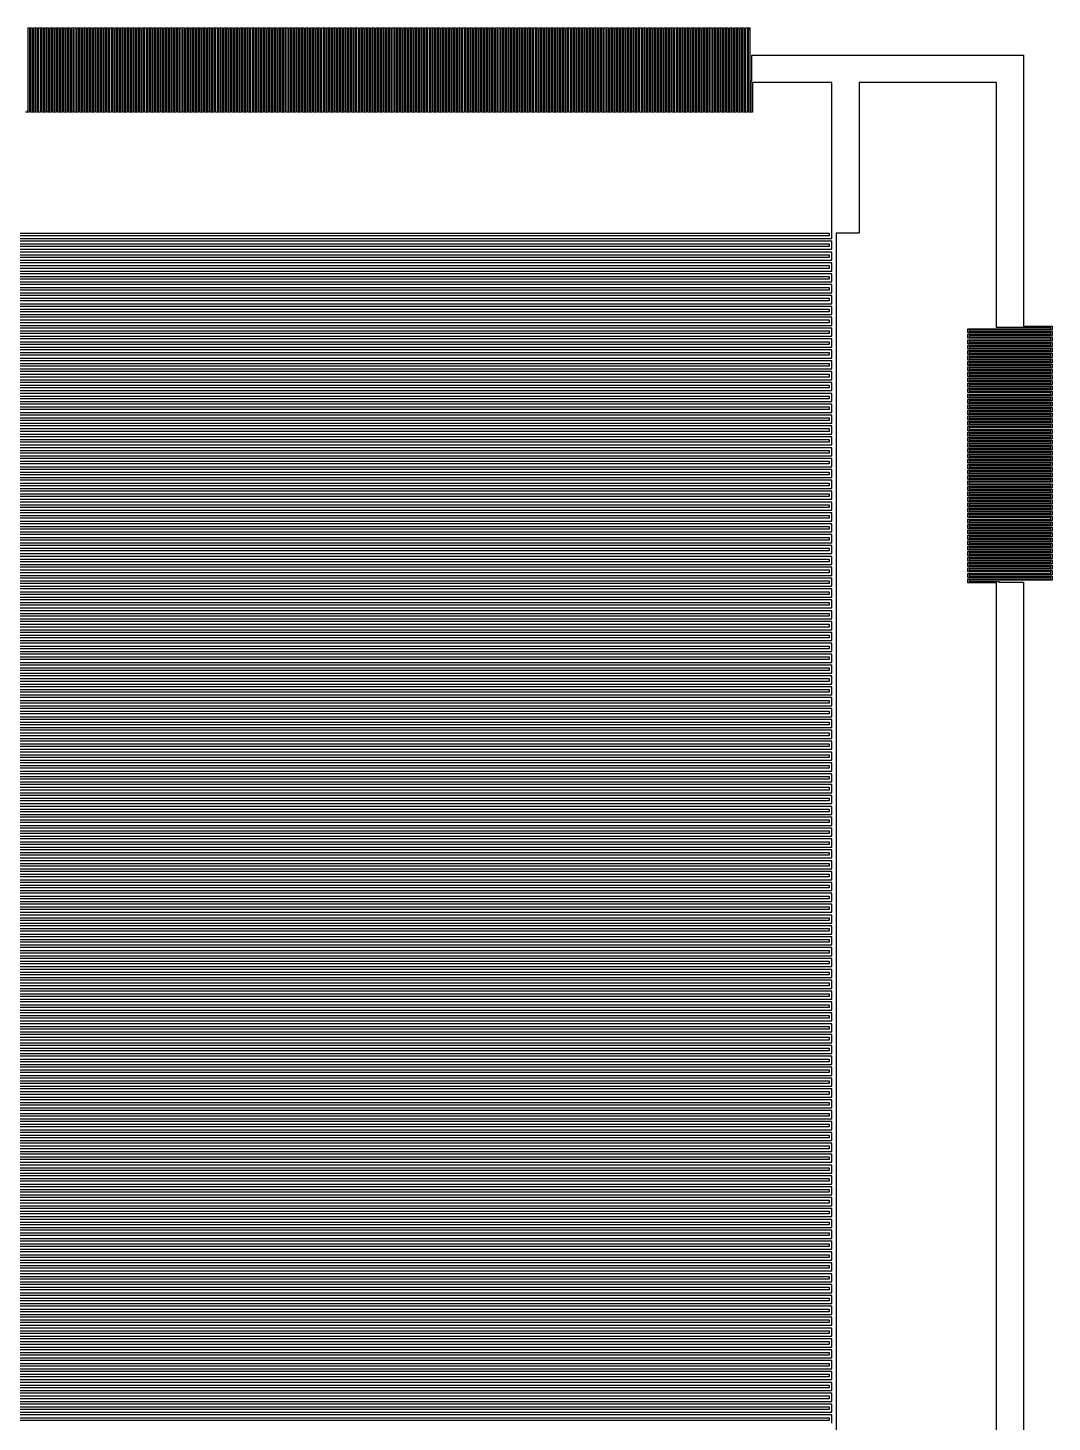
# Model space of a CAD drawing. Extents: x -500 to 6466, y -11000 to 11000.
# Drawn here: x 3827 to 4581, y 7619 to 8645 of the extents above; entities that cross this region are included whole.
import ezdxf

# ---------------------------------------------------------------- set-up
doc = ezdxf.new("R2010")
doc.units = 0
doc.layers.add('L2D0', color=1, linetype='CONTINUOUS')

msp = doc.modelspace()

# ---------------------------------------------------------------- linework, layer by layer
at = {"layer": 'L2D0'}
for points in [[(3541, 8490), (4419, 8490), (4419, 8604.8), (4360.5, 8604.8), (4360.5, 8583), (4357.5, 8583), (4357.5, 8644), (4358.5, 8644), (4358.5, 8584), (4359.5, 8584), (4359.5, 8606), (4360, 8606), (4360, 8624.8), (4560, 8624.8), (4560, 8425.5), (4581, 8425.5), (4581, 8422.5), (4520, 8422.5), (4520, 8421.5), (4581, 8421.5), (4581, 8418.5), (4520, 8418.5), (4520, 8417.5), (4581, 8417.5), (4581, 8414.5), (4520, 8414.5), (4520, 8413.5), (4581, 8413.5), (4581, 8410.5), (4520, 8410.5), (4520, 8409.5), (4581, 8409.5), (4581, 8406.5), (4520, 8406.5), (4520, 8405.5), (4581, 8405.5), (4581, 8402.5), (4520, 8402.5), (4520, 8401.5), (4581, 8401.5), (4581, 8398.5), (4520, 8398.5), (4520, 8397.5), (4581, 8397.5), (4581, 8394.5), (4520, 8394.5), (4520, 8393.5), (4581, 8393.5), (4581, 8390.5), (4520, 8390.5), (4520, 8389.5), (4581, 8389.5), (4581, 8386.5), (4520, 8386.5), (4520, 8385.5), (4581, 8385.5), (4581, 8382.5), (4520, 8382.5), (4520, 8381.5), (4581, 8381.5), (4581, 8378.5), (4520, 8378.5), (4520, 8377.5), (4581, 8377.5), (4581, 8374.5), (4520, 8374.5), (4520, 8373.5), (4581, 8373.5), (4581, 8370.5), (4520, 8370.5), (4520, 8369.5), (4581, 8369.5), (4581, 8366.5), (4520, 8366.5), (4520, 8365.5), (4581, 8365.5), (4581, 8362.5), (4520, 8362.5), (4520, 8361.5), (4581, 8361.5), (4581, 8358.5), (4520, 8358.5), (4520, 8357.5), (4581, 8357.5), (4581, 8354.5), (4520, 8354.5), (4520, 8353.5), (4581, 8353.5), (4581, 8350.5), (4520, 8350.5), (4520, 8349.5), (4581, 8349.5), (4581, 8346.5), (4520, 8346.5), (4520, 8345.5), (4581, 8345.5), (4581, 8342.5), (4520, 8342.5), (4520, 8341.5), (4581, 8341.5), (4581, 8338.5), (4520, 8338.5), (4520, 8337.5), (4581, 8337.5), (4581, 8334.5), (4520, 8334.5), (4520, 8333.5), (4581, 8333.5), (4581, 8330.5), (4520, 8330.5), (4520, 8329.5), (4581, 8329.5), (4581, 8326.5), (4520, 8326.5), (4520, 8325.5), (4581, 8325.5), (4581, 8322.5), (4520, 8322.5), (4520, 8321.5), (4581, 8321.5), (4581, 8318.5), (4520, 8318.5), (4520, 8317.5), (4581, 8317.5), (4581, 8314.5), (4520, 8314.5), (4520, 8313.5), (4581, 8313.5), (4581, 8310.5), (4520, 8310.5), (4520, 8309.5), (4581, 8309.5), (4581, 8306.5), (4520, 8306.5), (4520, 8305.5), (4581, 8305.5), (4581, 8302.5), (4520, 8302.5), (4520, 8301.5), (4581, 8301.5), (4581, 8298.5), (4520, 8298.5), (4520, 8297.5), (4581, 8297.5), (4581, 8294.5), (4520, 8294.5), (4520, 8293.5), (4581, 8293.5), (4581, 8290.5), (4520, 8290.5), (4520, 8289.5), (4581, 8289.5), (4581, 8286.5), (4520, 8286.5), (4520, 8285.5), (4581, 8285.5), (4581, 8282.5), (4520, 8282.5), (4520, 8281.5), (4581, 8281.5), (4581, 8278.5), (4520, 8278.5), (4520, 8277.5), (4581, 8277.5), (4581, 8274.5), (4520, 8274.5), (4520, 8273.5), (4581, 8273.5), (4581, 8270.5), (4520, 8270.5), (4520, 8269.5), (4581, 8269.5), (4581, 8266.5), (4520, 8266.5), (4520, 8265.5), (4581, 8265.5), (4581, 8262.5), (4520, 8262.5), (4520, 8261.5), (4581, 8261.5), (4581, 8258.5), (4520, 8258.5), (4520, 8257.5), (4581, 8257.5), (4581, 8254.5), (4520, 8254.5), (4520, 8253.5), (4581, 8253.5), (4581, 8250.5), (4520, 8250.5), (4520, 8249.5), (4581, 8249.5), (4581, 8246.5), (4520, 8246.5), (4520, 8245.5), (4581, 8245.5), (4581, 8242.5), (4520, 8242.5), (4520, 8241.5), (4581, 8241.5), (4581, 8238.5), (4520, 8238.5), (4520, 8237.5), (4542, 8237.5), (4542, 8237), (4560, 8237), (4560, 5050)], [(3826.5, 8584), (3827.5, 8584), (3827.5, 8645), (3830.5, 8645), (3830.5, 8584), (3831.5, 8584), (3831.5, 8645), (3834.5, 8645), (3834.5, 8584), (3835.5, 8584), (3835.5, 8645), (3838.5, 8645), (3838.5, 8584), (3839.5, 8584), (3839.5, 8645), (3842.5, 8645), (3842.5, 8584), (3843.5, 8584), (3843.5, 8645), (3846.5, 8645), (3846.5, 8584), (3847.5, 8584), (3847.5, 8645), (3850.5, 8645), (3850.5, 8584), (3851.5, 8584), (3851.5, 8645), (3854.5, 8645), (3854.5, 8584), (3855.5, 8584), (3855.5, 8645), (3858.5, 8645), (3858.5, 8584), (3859.5, 8584), (3859.5, 8645), (3862.5, 8645), (3862.5, 8584), (3863.5, 8584), (3863.5, 8645), (3866.5, 8645), (3866.5, 8584), (3867.5, 8584), (3867.5, 8645), (3870.5, 8645), (3870.5, 8584), (3871.5, 8584), (3871.5, 8645), (3874.5, 8645), (3874.5, 8584), (3875.5, 8584), (3875.5, 8645), (3878.5, 8645), (3878.5, 8584), (3879.5, 8584), (3879.5, 8645), (3882.5, 8645), (3882.5, 8584), (3883.5, 8584), (3883.5, 8645), (3886.5, 8645), (3886.5, 8584), (3887.5, 8584), (3887.5, 8645), (3890.5, 8645), (3890.5, 8584), (3891.5, 8584), (3891.5, 8645), (3894.5, 8645), (3894.5, 8584), (3895.5, 8584), (3895.5, 8645), (3898.5, 8645), (3898.5, 8584), (3899.5, 8584), (3899.5, 8645), (3902.5, 8645), (3902.5, 8584), (3903.5, 8584), (3903.5, 8645), (3906.5, 8645), (3906.5, 8584), (3907.5, 8584), (3907.5, 8645), (3910.5, 8645), (3910.5, 8584), (3911.5, 8584), (3911.5, 8645), (3914.5, 8645), (3914.5, 8584), (3915.5, 8584), (3915.5, 8645), (3918.5, 8645), (3918.5, 8584), (3919.5, 8584), (3919.5, 8645), (3922.5, 8645), (3922.5, 8584), (3923.5, 8584), (3923.5, 8645), (3926.5, 8645), (3926.5, 8584), (3927.5, 8584), (3927.5, 8645), (3930.5, 8645), (3930.5, 8584), (3931.5, 8584), (3931.5, 8645), (3934.5, 8645), (3934.5, 8584), (3935.5, 8584), (3935.5, 8645), (3938.5, 8645), (3938.5, 8584), (3939.5, 8584), (3939.5, 8645), (3942.5, 8645), (3942.5, 8584), (3943.5, 8584), (3943.5, 8645), (3946.5, 8645), (3946.5, 8584), (3947.5, 8584), (3947.5, 8645), (3950.5, 8645), (3950.5, 8584), (3951.5, 8584), (3951.5, 8645), (3954.5, 8645), (3954.5, 8584), (3955.5, 8584), (3955.5, 8645), (3958.5, 8645), (3958.5, 8584), (3959.5, 8584), (3959.5, 8645), (3962.5, 8645), (3962.5, 8584), (3963.5, 8584), (3963.5, 8645), (3966.5, 8645), (3966.5, 8584), (3967.5, 8584), (3967.5, 8645), (3970.5, 8645), (3970.5, 8584), (3971.5, 8584), (3971.5, 8645), (3974.5, 8645), (3974.5, 8584), (3975.5, 8584), (3975.5, 8645), (3978.5, 8645), (3978.5, 8584), (3979.5, 8584), (3979.5, 8645), (3982.5, 8645), (3982.5, 8584), (3983.5, 8584), (3983.5, 8645), (3986.5, 8645), (3986.5, 8584), (3987.5, 8584), (3987.5, 8645), (3990.5, 8645), (3990.5, 8584), (3991.5, 8584), (3991.5, 8645), (3994.5, 8645), (3994.5, 8584), (3995.5, 8584), (3995.5, 8645), (3998.5, 8645), (3998.5, 8584), (3999.5, 8584), (3999.5, 8645), (4002.5, 8645), (4002.5, 8584), (4003.5, 8584), (4003.5, 8645), (4006.5, 8645), (4006.5, 8584), (4007.5, 8584), (4007.5, 8645), (4010.5, 8645), (4010.5, 8584), (4011.5, 8584), (4011.5, 8645), (4014.5, 8645), (4014.5, 8584), (4015.5, 8584), (4015.5, 8645), (4018.5, 8645), (4018.5, 8584), (4019.5, 8584), (4019.5, 8645), (4022.5, 8645), (4022.5, 8584), (4023.5, 8584), (4023.5, 8645), (4026.5, 8645), (4026.5, 8584), (4027.5, 8584), (4027.5, 8645), (4030.5, 8645), (4030.5, 8584), (4031.5, 8584), (4031.5, 8645), (4034.5, 8645), (4034.5, 8584), (4035.5, 8584), (4035.5, 8645), (4038.5, 8645), (4038.5, 8584), (4039.5, 8584), (4039.5, 8645), (4042.5, 8645), (4042.5, 8584), (4043.5, 8584), (4043.5, 8645), (4046.5, 8645), (4046.5, 8584), (4047.5, 8584), (4047.5, 8645), (4050.5, 8645), (4050.5, 8584), (4051.5, 8584), (4051.5, 8645), (4054.5, 8645), (4054.5, 8584), (4055.5, 8584), (4055.5, 8645), (4058.5, 8645), (4058.5, 8584), (4059.5, 8584), (4059.5, 8645), (4062.5, 8645), (4062.5, 8584), (4063.5, 8584), (4063.5, 8645), (4066.5, 8645), (4066.5, 8584), (4067.5, 8584), (4067.5, 8645), (4070.5, 8645), (4070.5, 8584), (4071.5, 8584), (4071.5, 8645), (4074.5, 8645), (4074.5, 8584), (4075.5, 8584), (4075.5, 8645), (4078.5, 8645), (4078.5, 8584), (4079.5, 8584), (4079.5, 8645), (4082.5, 8645), (4082.5, 8584), (4083.5, 8584), (4083.5, 8645), (4086.5, 8645), (4086.5, 8584), (4087.5, 8584), (4087.5, 8645), (4090.5, 8645), (4090.5, 8584), (4091.5, 8584), (4091.5, 8645), (4094.5, 8645), (4094.5, 8584), (4095.5, 8584), (4095.5, 8645), (4098.5, 8645), (4098.5, 8584), (4099.5, 8584), (4099.5, 8645), (4102.5, 8645), (4102.5, 8584), (4103.5, 8584), (4103.5, 8645), (4106.5, 8645), (4106.5, 8584), (4107.5, 8584), (4107.5, 8645), (4110.5, 8645), (4110.5, 8584), (4111.5, 8584), (4111.5, 8645), (4114.5, 8645), (4114.5, 8584), (4115.5, 8584), (4115.5, 8645), (4118.5, 8645), (4118.5, 8584), (4119.5, 8584), (4119.5, 8645), (4122.5, 8645), (4122.5, 8584), (4123.5, 8584), (4123.5, 8645), (4126.5, 8645), (4126.5, 8584), (4127.5, 8584), (4127.5, 8645), (4130.5, 8645), (4130.5, 8584), (4131.5, 8584), (4131.5, 8645), (4134.5, 8645), (4134.5, 8584), (4135.5, 8584), (4135.5, 8645), (4138.5, 8645), (4138.5, 8584), (4139.5, 8584), (4139.5, 8645), (4142.5, 8645), (4142.5, 8584), (4143.5, 8584), (4143.5, 8645), (4146.5, 8645), (4146.5, 8584), (4147.5, 8584), (4147.5, 8645), (4150.5, 8645), (4150.5, 8584), (4151.5, 8584), (4151.5, 8645), (4154.5, 8645), (4154.5, 8584), (4155.5, 8584), (4155.5, 8645), (4158.5, 8645), (4158.5, 8584), (4159.5, 8584), (4159.5, 8645), (4162.5, 8645), (4162.5, 8584), (4163.5, 8584), (4163.5, 8645), (4166.5, 8645), (4166.5, 8584), (4167.5, 8584), (4167.5, 8645), (4170.5, 8645), (4170.5, 8584), (4171.5, 8584), (4171.5, 8645), (4174.5, 8645), (4174.5, 8584), (4175.5, 8584), (4175.5, 8645), (4178.5, 8645), (4178.5, 8584), (4179.5, 8584), (4179.5, 8645), (4182.5, 8645), (4182.5, 8584), (4183.5, 8584), (4183.5, 8645), (4186.5, 8645), (4186.5, 8584), (4187.5, 8584), (4187.5, 8645), (4190.5, 8645), (4190.5, 8584), (4191.5, 8584), (4191.5, 8645), (4194.5, 8645), (4194.5, 8584), (4195.5, 8584), (4195.5, 8645), (4198.5, 8645), (4198.5, 8584), (4199.5, 8584), (4199.5, 8645), (4202.5, 8645), (4202.5, 8584), (4203.5, 8584), (4203.5, 8645), (4206.5, 8645), (4206.5, 8584), (4207.5, 8584), (4207.5, 8645), (4210.5, 8645), (4210.5, 8584), (4211.5, 8584), (4211.5, 8645), (4214.5, 8645), (4214.5, 8584), (4215.5, 8584), (4215.5, 8645), (4218.5, 8645), (4218.5, 8584), (4219.5, 8584), (4219.5, 8645), (4222.5, 8645), (4222.5, 8584), (4223.5, 8584), (4223.5, 8645), (4226.5, 8645), (4226.5, 8584), (4227.5, 8584), (4227.5, 8645), (4230.5, 8645), (4230.5, 8584), (4231.5, 8584), (4231.5, 8645), (4234.5, 8645), (4234.5, 8584), (4235.5, 8584), (4235.5, 8645), (4238.5, 8645), (4238.5, 8584), (4239.5, 8584), (4239.5, 8645), (4242.5, 8645), (4242.5, 8584), (4243.5, 8584), (4243.5, 8645), (4246.5, 8645), (4246.5, 8584), (4247.5, 8584), (4247.5, 8645), (4250.5, 8645), (4250.5, 8584), (4251.5, 8584), (4251.5, 8645), (4254.5, 8645), (4254.5, 8584), (4255.5, 8584), (4255.5, 8645), (4258.5, 8645), (4258.5, 8584), (4259.5, 8584), (4259.5, 8645), (4262.5, 8645), (4262.5, 8584), (4263.5, 8584), (4263.5, 8645), (4266.5, 8645), (4266.5, 8584), (4267.5, 8584), (4267.5, 8645), (4270.5, 8645), (4270.5, 8584), (4271.5, 8584), (4271.5, 8645), (4274.5, 8645), (4274.5, 8584), (4275.5, 8584), (4275.5, 8645), (4278.5, 8645), (4278.5, 8584), (4279.5, 8584), (4279.5, 8645), (4282.5, 8645), (4282.5, 8584), (4283.5, 8584), (4283.5, 8645), (4286.5, 8645), (4286.5, 8584), (4287.5, 8584), (4287.5, 8645), (4290.5, 8645), (4290.5, 8584), (4291.5, 8584), (4291.5, 8645), (4294.5, 8645), (4294.5, 8584), (4295.5, 8584), (4295.5, 8645), (4298.5, 8645), (4298.5, 8584), (4299.5, 8584), (4299.5, 8645), (4302.5, 8645), (4302.5, 8584), (4303.5, 8584), (4303.5, 8645), (4306.5, 8645), (4306.5, 8584), (4307.5, 8584), (4307.5, 8645), (4310.5, 8645), (4310.5, 8584), (4311.5, 8584), (4311.5, 8645), (4314.5, 8645), (4314.5, 8584), (4315.5, 8584), (4315.5, 8645), (4318.5, 8645), (4318.5, 8584), (4319.5, 8584), (4319.5, 8645), (4322.5, 8645), (4322.5, 8584), (4323.5, 8584), (4323.5, 8645), (4326.5, 8645), (4326.5, 8584), (4327.5, 8584), (4327.5, 8645), (4330.5, 8645), (4330.5, 8584), (4331.5, 8584), (4331.5, 8645), (4334.5, 8645), (4334.5, 8584), (4335.5, 8584), (4335.5, 8645), (4338.5, 8645), (4338.5, 8584), (4339.5, 8584), (4339.5, 8645), (4342.5, 8645), (4342.5, 8584), (4343.5, 8584), (4343.5, 8645), (4346.5, 8645), (4346.5, 8584), (4347.5, 8584), (4347.5, 8645), (4350.5, 8645), (4350.5, 8584), (4351.5, 8584), (4351.5, 8645), (4354.5, 8645), (4354.5, 8584), (4355.5, 8584), (4355.5, 8645), (4358.5, 8645), (4358.5, 8644), (4356.5, 8644), (4356.5, 8583), (4353.5, 8583), (4353.5, 8644), (4352.5, 8644), (4352.5, 8583), (4349.5, 8583), (4349.5, 8644), (4348.5, 8644), (4348.5, 8583), (4345.5, 8583), (4345.5, 8644), (4344.5, 8644), (4344.5, 8583), (4341.5, 8583), (4341.5, 8644), (4340.5, 8644), (4340.5, 8583), (4337.5, 8583), (4337.5, 8644), (4336.5, 8644), (4336.5, 8583), (4333.5, 8583), (4333.5, 8644), (4332.5, 8644), (4332.5, 8583), (4329.5, 8583), (4329.5, 8644), (4328.5, 8644), (4328.5, 8583), (4325.5, 8583), (4325.5, 8644), (4324.5, 8644), (4324.5, 8583), (4321.5, 8583), (4321.5, 8644), (4320.5, 8644), (4320.5, 8583), (4317.5, 8583), (4317.5, 8644), (4316.5, 8644), (4316.5, 8583), (4313.5, 8583), (4313.5, 8644), (4312.5, 8644), (4312.5, 8583), (4309.5, 8583), (4309.5, 8644), (4308.5, 8644), (4308.5, 8583), (4305.5, 8583), (4305.5, 8644), (4304.5, 8644), (4304.5, 8583), (4301.5, 8583), (4301.5, 8644), (4300.5, 8644), (4300.5, 8583), (4297.5, 8583), (4297.5, 8644), (4296.5, 8644), (4296.5, 8583), (4293.5, 8583), (4293.5, 8644), (4292.5, 8644), (4292.5, 8583), (4289.5, 8583), (4289.5, 8644), (4288.5, 8644), (4288.5, 8583), (4285.5, 8583), (4285.5, 8644), (4284.5, 8644), (4284.5, 8583), (4281.5, 8583), (4281.5, 8644), (4280.5, 8644), (4280.5, 8583), (4277.5, 8583), (4277.5, 8644), (4276.5, 8644), (4276.5, 8583), (4273.5, 8583), (4273.5, 8644), (4272.5, 8644), (4272.5, 8583), (4269.5, 8583), (4269.5, 8644), (4268.5, 8644), (4268.5, 8583), (4265.5, 8583), (4265.5, 8644), (4264.5, 8644), (4264.5, 8583), (4261.5, 8583), (4261.5, 8644), (4260.5, 8644), (4260.5, 8583), (4257.5, 8583), (4257.5, 8644), (4256.5, 8644), (4256.5, 8583), (4253.5, 8583), (4253.5, 8644), (4252.5, 8644), (4252.5, 8583), (4249.5, 8583), (4249.5, 8644), (4248.5, 8644), (4248.5, 8583), (4245.5, 8583), (4245.5, 8644), (4244.5, 8644), (4244.5, 8583), (4241.5, 8583), (4241.5, 8644), (4240.5, 8644), (4240.5, 8583), (4237.5, 8583), (4237.5, 8644), (4236.5, 8644), (4236.5, 8583), (4233.5, 8583), (4233.5, 8644), (4232.5, 8644), (4232.5, 8583), (4229.5, 8583), (4229.5, 8644), (4228.5, 8644), (4228.5, 8583), (4225.5, 8583), (4225.5, 8644), (4224.5, 8644), (4224.5, 8583), (4221.5, 8583), (4221.5, 8644), (4220.5, 8644), (4220.5, 8583), (4217.5, 8583), (4217.5, 8644), (4216.5, 8644), (4216.5, 8583), (4213.5, 8583), (4213.5, 8644), (4212.5, 8644), (4212.5, 8583), (4209.5, 8583), (4209.5, 8644), (4208.5, 8644), (4208.5, 8583), (4205.5, 8583), (4205.5, 8644), (4204.5, 8644), (4204.5, 8583), (4201.5, 8583), (4201.5, 8644), (4200.5, 8644), (4200.5, 8583), (4197.5, 8583), (4197.5, 8644), (4196.5, 8644), (4196.5, 8583), (4193.5, 8583), (4193.5, 8644), (4192.5, 8644), (4192.5, 8583), (4189.5, 8583), (4189.5, 8644), (4188.5, 8644), (4188.5, 8583), (4185.5, 8583), (4185.5, 8644), (4184.5, 8644), (4184.5, 8583), (4181.5, 8583), (4181.5, 8644), (4180.5, 8644), (4180.5, 8583), (4177.5, 8583), (4177.5, 8644), (4176.5, 8644), (4176.5, 8583), (4173.5, 8583), (4173.5, 8644), (4172.5, 8644), (4172.5, 8583), (4169.5, 8583), (4169.5, 8644), (4168.5, 8644), (4168.5, 8583), (4165.5, 8583), (4165.5, 8644), (4164.5, 8644), (4164.5, 8583), (4161.5, 8583), (4161.5, 8644), (4160.5, 8644), (4160.5, 8583), (4157.5, 8583), (4157.5, 8644), (4156.5, 8644), (4156.5, 8583), (4153.5, 8583), (4153.5, 8644), (4152.5, 8644), (4152.5, 8583), (4149.5, 8583), (4149.5, 8644), (4148.5, 8644), (4148.5, 8583), (4145.5, 8583), (4145.5, 8644), (4144.5, 8644), (4144.5, 8583), (4141.5, 8583), (4141.5, 8644), (4140.5, 8644), (4140.5, 8583), (4137.5, 8583), (4137.5, 8644), (4136.5, 8644), (4136.5, 8583), (4133.5, 8583), (4133.5, 8644), (4132.5, 8644), (4132.5, 8583), (4129.5, 8583), (4129.5, 8644), (4128.5, 8644), (4128.5, 8583), (4125.5, 8583), (4125.5, 8644), (4124.5, 8644), (4124.5, 8583), (4121.5, 8583), (4121.5, 8644), (4120.5, 8644), (4120.5, 8583), (4117.5, 8583), (4117.5, 8644), (4116.5, 8644), (4116.5, 8583), (4113.5, 8583), (4113.5, 8644), (4112.5, 8644), (4112.5, 8583), (4109.5, 8583), (4109.5, 8644), (4108.5, 8644), (4108.5, 8583), (4105.5, 8583), (4105.5, 8644), (4104.5, 8644), (4104.5, 8583), (4101.5, 8583), (4101.5, 8644), (4100.5, 8644), (4100.5, 8583), (4097.5, 8583), (4097.5, 8644), (4096.5, 8644), (4096.5, 8583), (4093.5, 8583), (4093.5, 8644), (4092.5, 8644), (4092.5, 8583), (4089.5, 8583), (4089.5, 8644), (4088.5, 8644), (4088.5, 8583), (4085.5, 8583), (4085.5, 8644), (4084.5, 8644), (4084.5, 8583), (4081.5, 8583), (4081.5, 8644), (4080.5, 8644), (4080.5, 8583), (4077.5, 8583), (4077.5, 8644), (4076.5, 8644), (4076.5, 8583), (4073.5, 8583), (4073.5, 8644), (4072.5, 8644), (4072.5, 8583), (4069.5, 8583), (4069.5, 8644), (4068.5, 8644), (4068.5, 8583), (4065.5, 8583), (4065.5, 8644), (4064.5, 8644), (4064.5, 8583), (4061.5, 8583), (4061.5, 8644), (4060.5, 8644), (4060.5, 8583), (4057.5, 8583), (4057.5, 8644), (4056.5, 8644), (4056.5, 8583), (4053.5, 8583), (4053.5, 8644), (4052.5, 8644), (4052.5, 8583), (4049.5, 8583), (4049.5, 8644), (4048.5, 8644), (4048.5, 8583), (4045.5, 8583), (4045.5, 8644), (4044.5, 8644), (4044.5, 8583), (4041.5, 8583), (4041.5, 8644), (4040.5, 8644), (4040.5, 8583), (4037.5, 8583), (4037.5, 8644), (4036.5, 8644), (4036.5, 8583), (4033.5, 8583), (4033.5, 8644), (4032.5, 8644), (4032.5, 8583), (4029.5, 8583), (4029.5, 8644), (4028.5, 8644), (4028.5, 8583), (4025.5, 8583), (4025.5, 8644), (4024.5, 8644), (4024.5, 8583), (4021.5, 8583), (4021.5, 8644), (4020.5, 8644), (4020.5, 8583), (4017.5, 8583), (4017.5, 8644), (4016.5, 8644), (4016.5, 8583), (4013.5, 8583), (4013.5, 8644), (4012.5, 8644), (4012.5, 8583), (4009.5, 8583), (4009.5, 8644), (4008.5, 8644), (4008.5, 8583), (4005.5, 8583), (4005.5, 8644), (4004.5, 8644), (4004.5, 8583), (4001.5, 8583), (4001.5, 8644), (4000.5, 8644), (4000.5, 8583), (3997.5, 8583), (3997.5, 8644), (3996.5, 8644), (3996.5, 8583), (3993.5, 8583), (3993.5, 8644), (3992.5, 8644), (3992.5, 8583), (3989.5, 8583), (3989.5, 8644), (3988.5, 8644), (3988.5, 8583), (3985.5, 8583), (3985.5, 8644), (3984.5, 8644), (3984.5, 8583), (3981.5, 8583), (3981.5, 8644), (3980.5, 8644), (3980.5, 8583), (3977.5, 8583), (3977.5, 8644), (3976.5, 8644), (3976.5, 8583), (3973.5, 8583), (3973.5, 8644), (3972.5, 8644), (3972.5, 8583), (3969.5, 8583), (3969.5, 8644), (3968.5, 8644), (3968.5, 8583), (3965.5, 8583), (3965.5, 8644), (3964.5, 8644), (3964.5, 8583), (3961.5, 8583), (3961.5, 8644), (3960.5, 8644), (3960.5, 8583), (3957.5, 8583), (3957.5, 8644), (3956.5, 8644), (3956.5, 8583), (3953.5, 8583), (3953.5, 8644), (3952.5, 8644), (3952.5, 8583), (3949.5, 8583), (3949.5, 8644), (3948.5, 8644), (3948.5, 8583), (3945.5, 8583), (3945.5, 8644), (3944.5, 8644), (3944.5, 8583), (3941.5, 8583), (3941.5, 8644), (3940.5, 8644), (3940.5, 8583), (3937.5, 8583), (3937.5, 8644), (3936.5, 8644), (3936.5, 8583), (3933.5, 8583), (3933.5, 8644), (3932.5, 8644), (3932.5, 8583), (3929.5, 8583), (3929.5, 8644), (3928.5, 8644), (3928.5, 8583), (3925.5, 8583), (3925.5, 8644), (3924.5, 8644), (3924.5, 8583), (3921.5, 8583), (3921.5, 8644), (3920.5, 8644), (3920.5, 8583), (3917.5, 8583), (3917.5, 8644), (3916.5, 8644), (3916.5, 8583), (3913.5, 8583), (3913.5, 8644), (3912.5, 8644), (3912.5, 8583), (3909.5, 8583), (3909.5, 8644), (3908.5, 8644), (3908.5, 8583), (3905.5, 8583), (3905.5, 8644), (3904.5, 8644), (3904.5, 8583), (3901.5, 8583), (3901.5, 8644), (3900.5, 8644), (3900.5, 8583), (3897.5, 8583), (3897.5, 8644), (3896.5, 8644), (3896.5, 8583), (3893.5, 8583), (3893.5, 8644), (3892.5, 8644), (3892.5, 8583), (3889.5, 8583), (3889.5, 8644), (3888.5, 8644), (3888.5, 8583), (3885.5, 8583), (3885.5, 8644), (3884.5, 8644), (3884.5, 8583), (3881.5, 8583), (3881.5, 8644), (3880.5, 8644), (3880.5, 8583), (3877.5, 8583), (3877.5, 8644), (3876.5, 8644), (3876.5, 8583), (3873.5, 8583), (3873.5, 8644), (3872.5, 8644), (3872.5, 8583), (3869.5, 8583), (3869.5, 8644), (3868.5, 8644), (3868.5, 8583), (3865.5, 8583), (3865.5, 8644), (3864.5, 8644), (3864.5, 8583), (3861.5, 8583), (3861.5, 8644), (3860.5, 8644), (3860.5, 8583), (3857.5, 8583), (3857.5, 8644), (3856.5, 8644), (3856.5, 8583), (3853.5, 8583), (3853.5, 8644), (3852.5, 8644), (3852.5, 8583), (3849.5, 8583), (3849.5, 8644), (3848.5, 8644), (3848.5, 8583), (3845.5, 8583), (3845.5, 8644), (3844.5, 8644), (3844.5, 8583), (3841.5, 8583), (3841.5, 8644), (3840.5, 8644), (3840.5, 8583), (3837.5, 8583), (3837.5, 8644), (3836.5, 8644), (3836.5, 8583), (3833.5, 8583), (3833.5, 8644), (3832.5, 8644), (3832.5, 8583), (3829.5, 8583), (3829.5, 8644), (3828.5, 8644), (3828.5, 8583), (3825.5, 8583)], [(4540, 5050), (4540, 8236.5), (4519, 8236.5), (4519, 8239.5), (4580, 8239.5), (4580, 8240.5), (4519, 8240.5), (4519, 8243.5), (4580, 8243.5), (4580, 8244.5), (4519, 8244.5), (4519, 8247.5), (4580, 8247.5), (4580, 8248.5), (4519, 8248.5), (4519, 8251.5), (4580, 8251.5), (4580, 8252.5), (4519, 8252.5), (4519, 8255.5), (4580, 8255.5), (4580, 8256.5), (4519, 8256.5), (4519, 8259.5), (4580, 8259.5), (4580, 8260.5), (4519, 8260.5), (4519, 8263.5), (4580, 8263.5), (4580, 8264.5), (4519, 8264.5), (4519, 8267.5), (4580, 8267.5), (4580, 8268.5), (4519, 8268.5), (4519, 8271.5), (4580, 8271.5), (4580, 8272.5), (4519, 8272.5), (4519, 8275.5), (4580, 8275.5), (4580, 8276.5), (4519, 8276.5), (4519, 8279.5), (4580, 8279.5), (4580, 8280.5), (4519, 8280.5), (4519, 8283.5), (4580, 8283.5), (4580, 8284.5), (4519, 8284.5), (4519, 8287.5), (4580, 8287.5), (4580, 8288.5), (4519, 8288.5), (4519, 8291.5), (4580, 8291.5), (4580, 8292.5), (4519, 8292.5), (4519, 8295.5), (4580, 8295.5), (4580, 8296.5), (4519, 8296.5), (4519, 8299.5), (4580, 8299.5), (4580, 8300.5), (4519, 8300.5), (4519, 8303.5), (4580, 8303.5), (4580, 8304.5), (4519, 8304.5), (4519, 8307.5), (4580, 8307.5), (4580, 8308.5), (4519, 8308.5), (4519, 8311.5), (4580, 8311.5), (4580, 8312.5), (4519, 8312.5), (4519, 8315.5), (4580, 8315.5), (4580, 8316.5), (4519, 8316.5), (4519, 8319.5), (4580, 8319.5), (4580, 8320.5), (4519, 8320.5), (4519, 8323.5), (4580, 8323.5), (4580, 8324.5), (4519, 8324.5), (4519, 8327.5), (4580, 8327.5), (4580, 8328.5), (4519, 8328.5), (4519, 8331.5), (4580, 8331.5), (4580, 8332.5), (4519, 8332.5), (4519, 8335.5), (4580, 8335.5), (4580, 8336.5), (4519, 8336.5), (4519, 8339.5), (4580, 8339.5), (4580, 8340.5), (4519, 8340.5), (4519, 8343.5), (4580, 8343.5), (4580, 8344.5), (4519, 8344.5), (4519, 8347.5), (4580, 8347.5), (4580, 8348.5), (4519, 8348.5), (4519, 8351.5), (4580, 8351.5), (4580, 8352.5), (4519, 8352.5), (4519, 8355.5), (4580, 8355.5), (4580, 8356.5), (4519, 8356.5), (4519, 8359.5), (4580, 8359.5), (4580, 8360.5), (4519, 8360.5), (4519, 8363.5), (4580, 8363.5), (4580, 8364.5), (4519, 8364.5), (4519, 8367.5), (4580, 8367.5), (4580, 8368.5), (4519, 8368.5), (4519, 8371.5), (4580, 8371.5), (4580, 8372.5), (4519, 8372.5), (4519, 8375.5), (4580, 8375.5), (4580, 8376.5), (4519, 8376.5), (4519, 8379.5), (4580, 8379.5), (4580, 8380.5), (4519, 8380.5), (4519, 8383.5), (4580, 8383.5), (4580, 8384.5), (4519, 8384.5), (4519, 8387.5), (4580, 8387.5), (4580, 8388.5), (4519, 8388.5), (4519, 8391.5), (4580, 8391.5), (4580, 8392.5), (4519, 8392.5), (4519, 8395.5), (4580, 8395.5), (4580, 8396.5), (4519, 8396.5), (4519, 8399.5), (4580, 8399.5), (4580, 8400.5), (4519, 8400.5), (4519, 8403.5), (4580, 8403.5), (4580, 8404.5), (4519, 8404.5), (4519, 8407.5), (4580, 8407.5), (4580, 8408.5), (4519, 8408.5), (4519, 8411.5), (4580, 8411.5), (4580, 8412.5), (4519, 8412.5), (4519, 8415.5), (4580, 8415.5), (4580, 8416.5), (4519, 8416.5), (4519, 8419.5), (4580, 8419.5), (4580, 8420.5), (4519, 8420.5), (4519, 8423.5), (4580, 8423.5), (4580, 8424.5), (4540, 8424.5), (4540, 8604.8), (4439, 8604.8), (4439, 8494), (4422, 8494), (4422, 5160)], [(3536, 8494), (4417, 8494), (4417, 8492), (3539, 8492)], [(3541, 8482), (4419, 8482), (4419, 8488), (3541, 8488)], [(3539, 8486), (4417, 8486), (4417, 8484), (3539, 8484)], [(3539, 8478), (4417, 8478), (4417, 8476), (3539, 8476)], [(3541, 8474), (4419, 8474), (4419, 8480), (3541, 8480)], [(3539, 8470), (4417, 8470), (4417, 8468), (3539, 8468)], [(3541, 8466), (4419, 8466), (4419, 8472), (3541, 8472)], [(3539, 8462), (4417, 8462), (4417, 8460), (3539, 8460)], [(3541, 8458), (4419, 8458), (4419, 8464), (3541, 8464)], [(3539, 8454), (4417, 8454), (4417, 8452), (3539, 8452)], [(3541, 8450), (4419, 8450), (4419, 8456), (3541, 8456)], [(3541, 8442), (4419, 8442), (4419, 8448), (3541, 8448)], [(3539, 8446), (4417, 8446), (4417, 8444), (3539, 8444)], [(3539, 8438), (4417, 8438), (4417, 8436), (3539, 8436)], [(3541, 8434), (4419, 8434), (4419, 8440), (3541, 8440)], [(3539, 8430), (4417, 8430), (4417, 8428), (3539, 8428)], [(3541, 8426), (4419, 8426), (4419, 8432), (3541, 8432)], [(3539, 8422), (4417, 8422), (4417, 8420), (3539, 8420)], [(3541, 8418), (4419, 8418), (4419, 8424), (3541, 8424)], [(3541, 8410), (4419, 8410), (4419, 8416), (3541, 8416)], [(3539, 8414), (4417, 8414), (4417, 8412), (3539, 8412)], [(3539, 8406), (4417, 8406), (4417, 8404), (3539, 8404)], [(3541, 8402), (4419, 8402), (4419, 8408), (3541, 8408)], [(3539, 8398), (4417, 8398), (4417, 8396), (3539, 8396)], [(3541, 8394), (4419, 8394), (4419, 8400), (3541, 8400)], [(3539, 8390), (4417, 8390), (4417, 8388), (3539, 8388)], [(3541, 8386), (4419, 8386), (4419, 8392), (3541, 8392)], [(3539, 8382), (4417, 8382), (4417, 8380), (3539, 8380)], [(3541, 8378), (4419, 8378), (4419, 8384), (3541, 8384)], [(3541, 8370), (4419, 8370), (4419, 8376), (3541, 8376)], [(3539, 8374), (4417, 8374), (4417, 8372), (3539, 8372)], [(3539, 8366), (4417, 8366), (4417, 8364), (3539, 8364)], [(3541, 8362), (4419, 8362), (4419, 8368), (3541, 8368)], [(3539, 8358), (4417, 8358), (4417, 8356), (3539, 8356)], [(3541, 8354), (4419, 8354), (4419, 8360), (3541, 8360)], [(3539, 8350), (4417, 8350), (4417, 8348), (3539, 8348)], [(3541, 8346), (4419, 8346), (4419, 8352), (3541, 8352)], [(3541, 8338), (4419, 8338), (4419, 8344), (3541, 8344)], [(3539, 8342), (4417, 8342), (4417, 8340), (3539, 8340)], [(3539, 8334), (4417, 8334), (4417, 8332), (3539, 8332)], [(3541, 8330), (4419, 8330), (4419, 8336), (3541, 8336)], [(3539, 8326), (4417, 8326), (4417, 8324), (3539, 8324)], [(3541, 8322), (4419, 8322), (4419, 8328), (3541, 8328)], [(3539, 8318), (4417, 8318), (4417, 8316), (3539, 8316)], [(3541, 8314), (4419, 8314), (4419, 8320), (3541, 8320)], [(3539, 8310), (4417, 8310), (4417, 8308), (3539, 8308)], [(3541, 8306), (4419, 8306), (4419, 8312), (3541, 8312)], [(3541, 8298), (4419, 8298), (4419, 8304), (3541, 8304)], [(3539, 8302), (4417, 8302), (4417, 8300), (3539, 8300)], [(3539, 8294), (4417, 8294), (4417, 8292), (3539, 8292)], [(3541, 8290), (4419, 8290), (4419, 8296), (3541, 8296)], [(3539, 8286), (4417, 8286), (4417, 8284), (3539, 8284)], [(3541, 8282), (4419, 8282), (4419, 8288), (3541, 8288)], [(3539, 8278), (4417, 8278), (4417, 8276), (3539, 8276)], [(3541, 8274), (4419, 8274), (4419, 8280), (3541, 8280)], [(3541, 8266), (4419, 8266), (4419, 8272), (3541, 8272)], [(3539, 8270), (4417, 8270), (4417, 8268), (3539, 8268)], [(3539, 8262), (4417, 8262), (4417, 8260), (3539, 8260)], [(3541, 8258), (4419, 8258), (4419, 8264), (3541, 8264)], [(3539, 8254), (4417, 8254), (4417, 8252), (3539, 8252)], [(3541, 8250), (4419, 8250), (4419, 8256), (3541, 8256)], [(3539, 8246), (4417, 8246), (4417, 8244), (3539, 8244)], [(3541, 8242), (4419, 8242), (4419, 8248), (3541, 8248)], [(3539, 8238), (4417, 8238), (4417, 8236), (3539, 8236)], [(3541, 8234), (4419, 8234), (4419, 8240), (3541, 8240)], [(3541, 8226), (4419, 8226), (4419, 8232), (3541, 8232)], [(3539, 8230), (4417, 8230), (4417, 8228), (3539, 8228)], [(3539, 8222), (4417, 8222), (4417, 8220), (3539, 8220)], [(3541, 8218), (4419, 8218), (4419, 8224), (3541, 8224)], [(3539, 8214), (4417, 8214), (4417, 8212), (3539, 8212)], [(3541, 8210), (4419, 8210), (4419, 8216), (3541, 8216)], [(3539, 8206), (4417, 8206), (4417, 8204), (3539, 8204)], [(3541, 8202), (4419, 8202), (4419, 8208), (3541, 8208)], [(3541, 8194), (4419, 8194), (4419, 8200), (3541, 8200)], [(3539, 8198), (4417, 8198), (4417, 8196), (3539, 8196)], [(3539, 8190), (4417, 8190), (4417, 8188), (3539, 8188)], [(3541, 8186), (4419, 8186), (4419, 8192), (3541, 8192)], [(3539, 8182), (4417, 8182), (4417, 8180), (3539, 8180)], [(3541, 8178), (4419, 8178), (4419, 8184), (3541, 8184)], [(3539, 8174), (4417, 8174), (4417, 8172), (3539, 8172)], [(3541, 8170), (4419, 8170), (4419, 8176), (3541, 8176)], [(3539, 8166), (4417, 8166), (4417, 8164), (3539, 8164)], [(3541, 8162), (4419, 8162), (4419, 8168), (3541, 8168)], [(3541, 8154), (4419, 8154), (4419, 8160), (3541, 8160)], [(3539, 8158), (4417, 8158), (4417, 8156), (3539, 8156)], [(3539, 8150), (4417, 8150), (4417, 8148), (3539, 8148)], [(3541, 8146), (4419, 8146), (4419, 8152), (3541, 8152)], [(3539, 8142), (4417, 8142), (4417, 8140), (3539, 8140)], [(3541, 8138), (4419, 8138), (4419, 8144), (3541, 8144)], [(3539, 8134), (4417, 8134), (4417, 8132), (3539, 8132)], [(3541, 8130), (4419, 8130), (4419, 8136), (3541, 8136)], [(3541, 8122), (4419, 8122), (4419, 8128), (3541, 8128)], [(3539, 8126), (4417, 8126), (4417, 8124), (3539, 8124)], [(3539, 8118), (4417, 8118), (4417, 8116), (3539, 8116)], [(3541, 8114), (4419, 8114), (4419, 8120), (3541, 8120)], [(3539, 8110), (4417, 8110), (4417, 8108), (3539, 8108)], [(3541, 8106), (4419, 8106), (4419, 8112), (3541, 8112)], [(3539, 8102), (4417, 8102), (4417, 8100), (3539, 8100)], [(3541, 8098), (4419, 8098), (4419, 8104), (3541, 8104)], [(3539, 8094), (4417, 8094), (4417, 8092), (3539, 8092)], [(3541, 8090), (4419, 8090), (4419, 8096), (3541, 8096)], [(3541, 8082), (4419, 8082), (4419, 8088), (3541, 8088)], [(3539, 8086), (4417, 8086), (4417, 8084), (3539, 8084)], [(3539, 8078), (4417, 8078), (4417, 8076), (3539, 8076)], [(3541, 8074), (4419, 8074), (4419, 8080), (3541, 8080)], [(3539, 8070), (4417, 8070), (4417, 8068), (3539, 8068)], [(3541, 8066), (4419, 8066), (4419, 8072), (3541, 8072)], [(3539, 8062), (4417, 8062), (4417, 8060), (3539, 8060)], [(3541, 8058), (4419, 8058), (4419, 8064), (3541, 8064)], [(3539, 8054), (4417, 8054), (4417, 8052), (3539, 8052)], [(3539, 8046), (4417, 8046), (4417, 8044), (3539, 8044)], [(3541, 8050), (4419, 8050), (4419, 8056), (3541, 8056)], [(3541, 8042), (4419, 8042), (4419, 8048), (3541, 8048)], [(3539, 8038), (4417, 8038), (4417, 8036), (3539, 8036)], [(3541, 8034), (4419, 8034), (4419, 8040), (3541, 8040)], [(3539, 8030), (4417, 8030), (4417, 8028), (3539, 8028)], [(3541, 8026), (4419, 8026), (4419, 8032), (3541, 8032)], [(3539, 8022), (4417, 8022), (4417, 8020), (3539, 8020)], [(3541, 8018), (4419, 8018), (4419, 8024), (3541, 8024)], [(3541, 8010), (4419, 8010), (4419, 8016), (3541, 8016)], [(3539, 8014), (4417, 8014), (4417, 8012), (3539, 8012)], [(3539, 8006), (4417, 8006), (4417, 8004), (3539, 8004)], [(3541, 8002), (4419, 8002), (4419, 8008), (3541, 8008)], [(3539, 7998), (4417, 7998), (4417, 7996), (3539, 7996)], [(3541, 7994), (4419, 7994), (4419, 8000), (3541, 8000)], [(3539, 7990), (4417, 7990), (4417, 7988), (3539, 7988)], [(3541, 7986), (4419, 7986), (4419, 7992), (3541, 7992)], [(3539, 7982), (4417, 7982), (4417, 7980), (3539, 7980)], [(3539, 7974), (4417, 7974), (4417, 7972), (3539, 7972)], [(3541, 7978), (4419, 7978), (4419, 7984), (3541, 7984)], [(3541, 7970), (4419, 7970), (4419, 7976), (3541, 7976)], [(3539, 7966), (4417, 7966), (4417, 7964), (3539, 7964)], [(3541, 7962), (4419, 7962), (4419, 7968), (3541, 7968)], [(3539, 7958), (4417, 7958), (4417, 7956), (3539, 7956)], [(3541, 7954), (4419, 7954), (4419, 7960), (3541, 7960)], [(3539, 7950), (4417, 7950), (4417, 7948), (3539, 7948)], [(3541, 7946), (4419, 7946), (4419, 7952), (3541, 7952)], [(3541, 7938), (4419, 7938), (4419, 7944), (3541, 7944)], [(3539, 7942), (4417, 7942), (4417, 7940), (3539, 7940)], [(3539, 7934), (4417, 7934), (4417, 7932), (3539, 7932)], [(3541, 7930), (4419, 7930), (4419, 7936), (3541, 7936)], [(3539, 7926), (4417, 7926), (4417, 7924), (3539, 7924)], [(3541, 7922), (4419, 7922), (4419, 7928), (3541, 7928)], [(3539, 7918), (4417, 7918), (4417, 7916), (3539, 7916)], [(3541, 7914), (4419, 7914), (4419, 7920), (3541, 7920)], [(3539, 7910), (4417, 7910), (4417, 7908), (3539, 7908)], [(3541, 7906), (4419, 7906), (4419, 7912), (3541, 7912)], [(3541, 7898), (4419, 7898), (4419, 7904), (3541, 7904)], [(3539, 7902), (4417, 7902), (4417, 7900), (3539, 7900)], [(3539, 7894), (4417, 7894), (4417, 7892), (3539, 7892)], [(3541, 7890), (4419, 7890), (4419, 7896), (3541, 7896)], [(3539, 7886), (4417, 7886), (4417, 7884), (3539, 7884)], [(3541, 7882), (4419, 7882), (4419, 7888), (3541, 7888)], [(3539, 7878), (4417, 7878), (4417, 7876), (3539, 7876)], [(3541, 7874), (4419, 7874), (4419, 7880), (3541, 7880)], [(3541, 7866), (4419, 7866), (4419, 7872), (3541, 7872)], [(3539, 7870), (4417, 7870), (4417, 7868), (3539, 7868)], [(3539, 7862), (4417, 7862), (4417, 7860), (3539, 7860)], [(3541, 7858), (4419, 7858), (4419, 7864), (3541, 7864)], [(3539, 7854), (4417, 7854), (4417, 7852), (3539, 7852)], [(3541, 7850), (4419, 7850), (4419, 7856), (3541, 7856)], [(3539, 7846), (4417, 7846), (4417, 7844), (3539, 7844)], [(3541, 7842), (4419, 7842), (4419, 7848), (3541, 7848)], [(3539, 7838), (4417, 7838), (4417, 7836), (3539, 7836)], [(3541, 7834), (4419, 7834), (4419, 7840), (3541, 7840)], [(3541, 7826), (4419, 7826), (4419, 7832), (3541, 7832)], [(3539, 7830), (4417, 7830), (4417, 7828), (3539, 7828)], [(3539, 7822), (4417, 7822), (4417, 7820), (3539, 7820)], [(3541, 7818), (4419, 7818), (4419, 7824), (3541, 7824)], [(3539, 7814), (4417, 7814), (4417, 7812), (3539, 7812)], [(3541, 7810), (4419, 7810), (4419, 7816), (3541, 7816)], [(3539, 7806), (4417, 7806), (4417, 7804), (3539, 7804)], [(3541, 7802), (4419, 7802), (4419, 7808), (3541, 7808)], [(3541, 7794), (4419, 7794), (4419, 7800), (3541, 7800)], [(3539, 7798), (4417, 7798), (4417, 7796), (3539, 7796)], [(3539, 7790), (4417, 7790), (4417, 7788), (3539, 7788)], [(3541, 7786), (4419, 7786), (4419, 7792), (3541, 7792)], [(3539, 7782), (4417, 7782), (4417, 7780), (3539, 7780)], [(3541, 7778), (4419, 7778), (4419, 7784), (3541, 7784)], [(3539, 7774), (4417, 7774), (4417, 7772), (3539, 7772)], [(3541, 7770), (4419, 7770), (4419, 7776), (3541, 7776)], [(3539, 7766), (4417, 7766), (4417, 7764), (3539, 7764)], [(3541, 7762), (4419, 7762), (4419, 7768), (3541, 7768)], [(3541, 7754), (4419, 7754), (4419, 7760), (3541, 7760)], [(3539, 7758), (4417, 7758), (4417, 7756), (3539, 7756)], [(3539, 7750), (4417, 7750), (4417, 7748), (3539, 7748)], [(3541, 7746), (4419, 7746), (4419, 7752), (3541, 7752)], [(3539, 7742), (4417, 7742), (4417, 7740), (3539, 7740)], [(3541, 7738), (4419, 7738), (4419, 7744), (3541, 7744)], [(3539, 7734), (4417, 7734), (4417, 7732), (3539, 7732)], [(3541, 7730), (4419, 7730), (4419, 7736), (3541, 7736)], [(3541, 7722), (4419, 7722), (4419, 7728), (3541, 7728)], [(3539, 7726), (4417, 7726), (4417, 7724), (3539, 7724)], [(3539, 7718), (4417, 7718), (4417, 7716), (3539, 7716)], [(3541, 7714), (4419, 7714), (4419, 7720), (3541, 7720)], [(3539, 7710), (4417, 7710), (4417, 7708), (3539, 7708)], [(3541, 7706), (4419, 7706), (4419, 7712), (3541, 7712)], [(3539, 7702), (4417, 7702), (4417, 7700), (3539, 7700)], [(3541, 7698), (4419, 7698), (4419, 7704), (3541, 7704)], [(3539, 7694), (4417, 7694), (4417, 7692), (3539, 7692)], [(3541, 7690), (4419, 7690), (4419, 7696), (3541, 7696)], [(3541, 7682), (4419, 7682), (4419, 7688), (3541, 7688)], [(3539, 7686), (4417, 7686), (4417, 7684), (3539, 7684)], [(3539, 7678), (4417, 7678), (4417, 7676), (3539, 7676)], [(3541, 7674), (4419, 7674), (4419, 7680), (3541, 7680)], [(3539, 7670), (4417, 7670), (4417, 7668), (3539, 7668)], [(3541, 7666), (4419, 7666), (4419, 7672), (3541, 7672)], [(3539, 7662), (4417, 7662), (4417, 7660), (3539, 7660)], [(3541, 7658), (4419, 7658), (4419, 7664), (3541, 7664)], [(3541, 7650), (4419, 7650), (4419, 7656), (3541, 7656)], [(3539, 7654), (4417, 7654), (4417, 7652), (3539, 7652)], [(3539, 7646), (4417, 7646), (4417, 7644), (3539, 7644)], [(3541, 7642), (4419, 7642), (4419, 7648), (3541, 7648)], [(3539, 7638), (4417, 7638), (4417, 7636), (3539, 7636)], [(3541, 7634), (4419, 7634), (4419, 7640), (3541, 7640)], [(3539, 7630), (4417, 7630), (4417, 7628), (3539, 7628)], [(3541, 7626), (4419, 7626), (4419, 7632), (3541, 7632)], [(3539, 7622), (4417, 7622), (4417, 7620), (3539, 7620)], [(4419, 7618), (4419, 7624), (3541, 7624)]]:
    msp.add_lwpolyline(points, dxfattribs=at)

doc.saveas('drawing.dxf')
